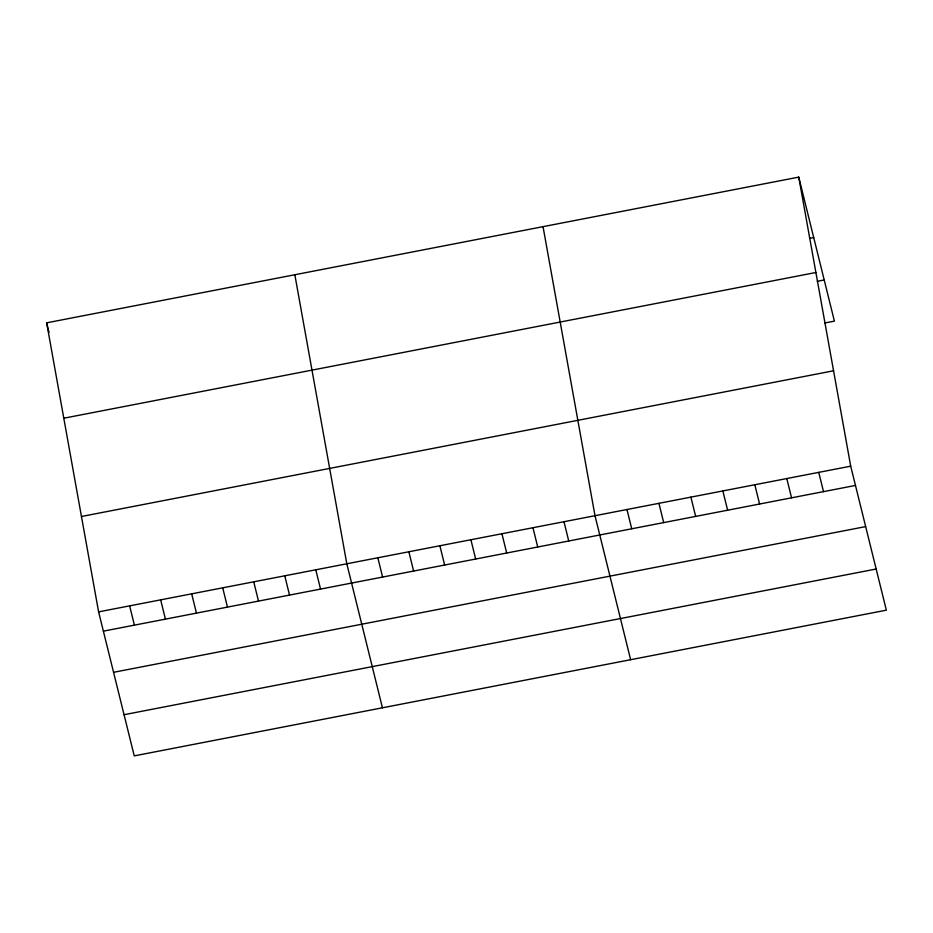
<?xml version="1.0" encoding="UTF-8"?>
<svg xmlns="http://www.w3.org/2000/svg" width="933" height="933" viewBox="0 0 933 933"><rect width="100%" height="100%" fill="white"/><g stroke="black" fill="none" stroke-linecap="round" stroke-linejoin="round"><path stroke-width="1.4" d="M798.753 177.118L850.709 466.173L886.35 610.17L134.247 755.882L98.606 611.873L46.65 322.83L798.753 177.118L834.394 321.127L824.667 323.005M809.541 238.358L813.704 237.553M63.794 418.217L815.897 272.506M817.25 281.311L824.201 279.958M81.463 516.497L833.566 370.786M98.606 611.873L850.709 466.173M103.376 631.151L855.479 485.44M113.569 672.308L865.672 526.597M124.054 714.713L876.169 569.013M818.754 472.366L823.512 491.633M786.787 478.559L791.557 497.825M754.82 484.752L759.59 504.018M722.853 490.945L727.623 510.211M690.886 497.137L695.656 516.404M658.931 503.33L663.701 522.597M626.964 509.523L631.734 528.789M630.638 659.713L594.997 515.716L543.041 226.661M563.975 521.722L568.745 540.988M532.953 527.728L537.723 547.006M501.931 533.746L506.689 553.012M470.897 539.752L475.667 559.019M439.875 545.758L444.644 565.036M408.852 551.776L413.622 571.043M377.83 557.782L382.6 577.049M382.437 707.797L346.808 563.789L294.84 274.745M315.774 569.806L320.544 589.073M284.752 575.813L289.522 595.079M253.729 581.83L258.499 601.097M222.707 587.837L227.477 607.103M191.685 593.843L196.455 613.121M160.663 599.861L165.433 619.127M129.629 605.867L134.399 625.133M46.65 322.83L49.029 332.463"/></g></svg>
